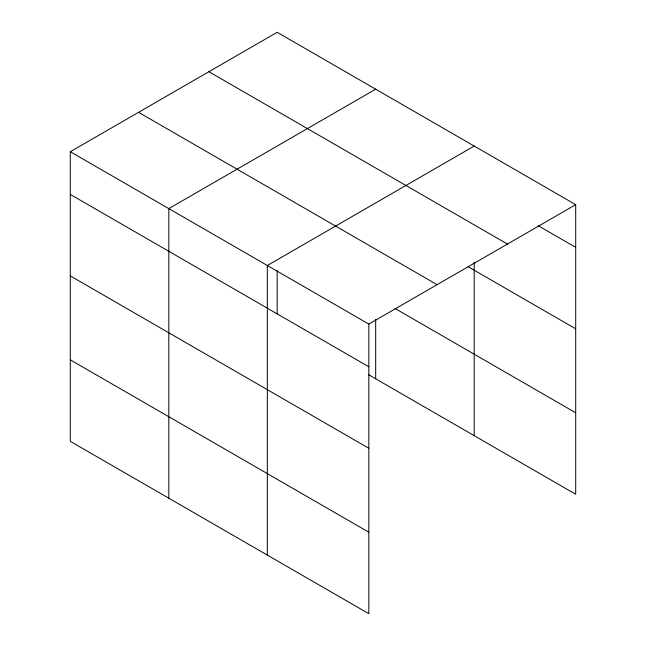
<?xml version="1.0" encoding="UTF-8"?>
<svg xmlns="http://www.w3.org/2000/svg" width="646" height="646" viewBox="0 0 646 646"><rect width="100%" height="100%" fill="white"/><g stroke="black" fill="none" stroke-linecap="round" stroke-linejoin="round"><path stroke-width="0.97" d="M368.834 448.267L368.834 324.09L70.301 151.729L70.301 441.339L368.834 613.7L368.834 448.267L70.301 275.907M70.301 151.729L277.166 32.3L575.699 204.661L575.699 494.271L368.704 374.761M375.681 89.18L168.816 208.61L168.816 498.219M474.196 146.061L267.331 265.49L267.331 555.1M368.834 324.09L575.699 204.661M538.401 225.817L575.699 247.353M208.9 71.714L507.433 244.075M468.1 266.709L575.699 328.83M138.567 112.323L437.1 284.684M394.859 308.376L575.699 412.786M70.301 194.422L368.834 366.783M70.301 359.854L368.834 532.215M474.196 262.187L474.196 435.662M375.681 319.439L375.681 378.79M277.166 270.601L277.166 313.859"/></g></svg>
